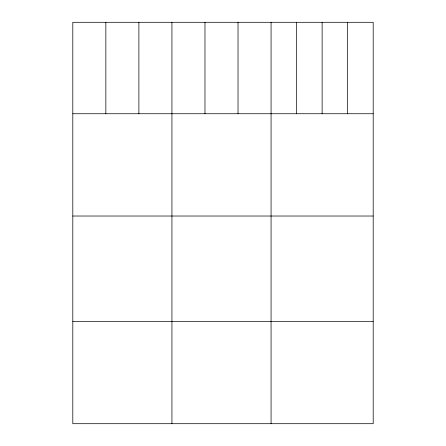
<?xml version="1.0" encoding="UTF-8"?>
<svg xmlns="http://www.w3.org/2000/svg" width="446" height="446" viewBox="0 0 446 446"><rect width="100%" height="100%" fill="white"/><g stroke="black" fill="none" stroke-linecap="round" stroke-linejoin="round"><path stroke-width="0.67" d="M373.196 113.741L373.196 423.7L72.804 423.7L72.804 22.3L373.196 22.3L373.196 113.741L72.804 113.741M72.804 216.026L373.196 216.026M72.804 321.415L373.196 321.415M347.663 22.3L347.663 113.741M322.129 22.3L322.129 113.741M296.596 22.3L296.596 113.741M271.062 22.3L271.062 423.7M238.019 22.3L238.019 113.741M204.976 22.3L204.976 113.741M171.933 22.3L171.933 423.7M138.89 22.3L138.89 113.741M105.847 22.3L105.847 113.741"/></g></svg>
